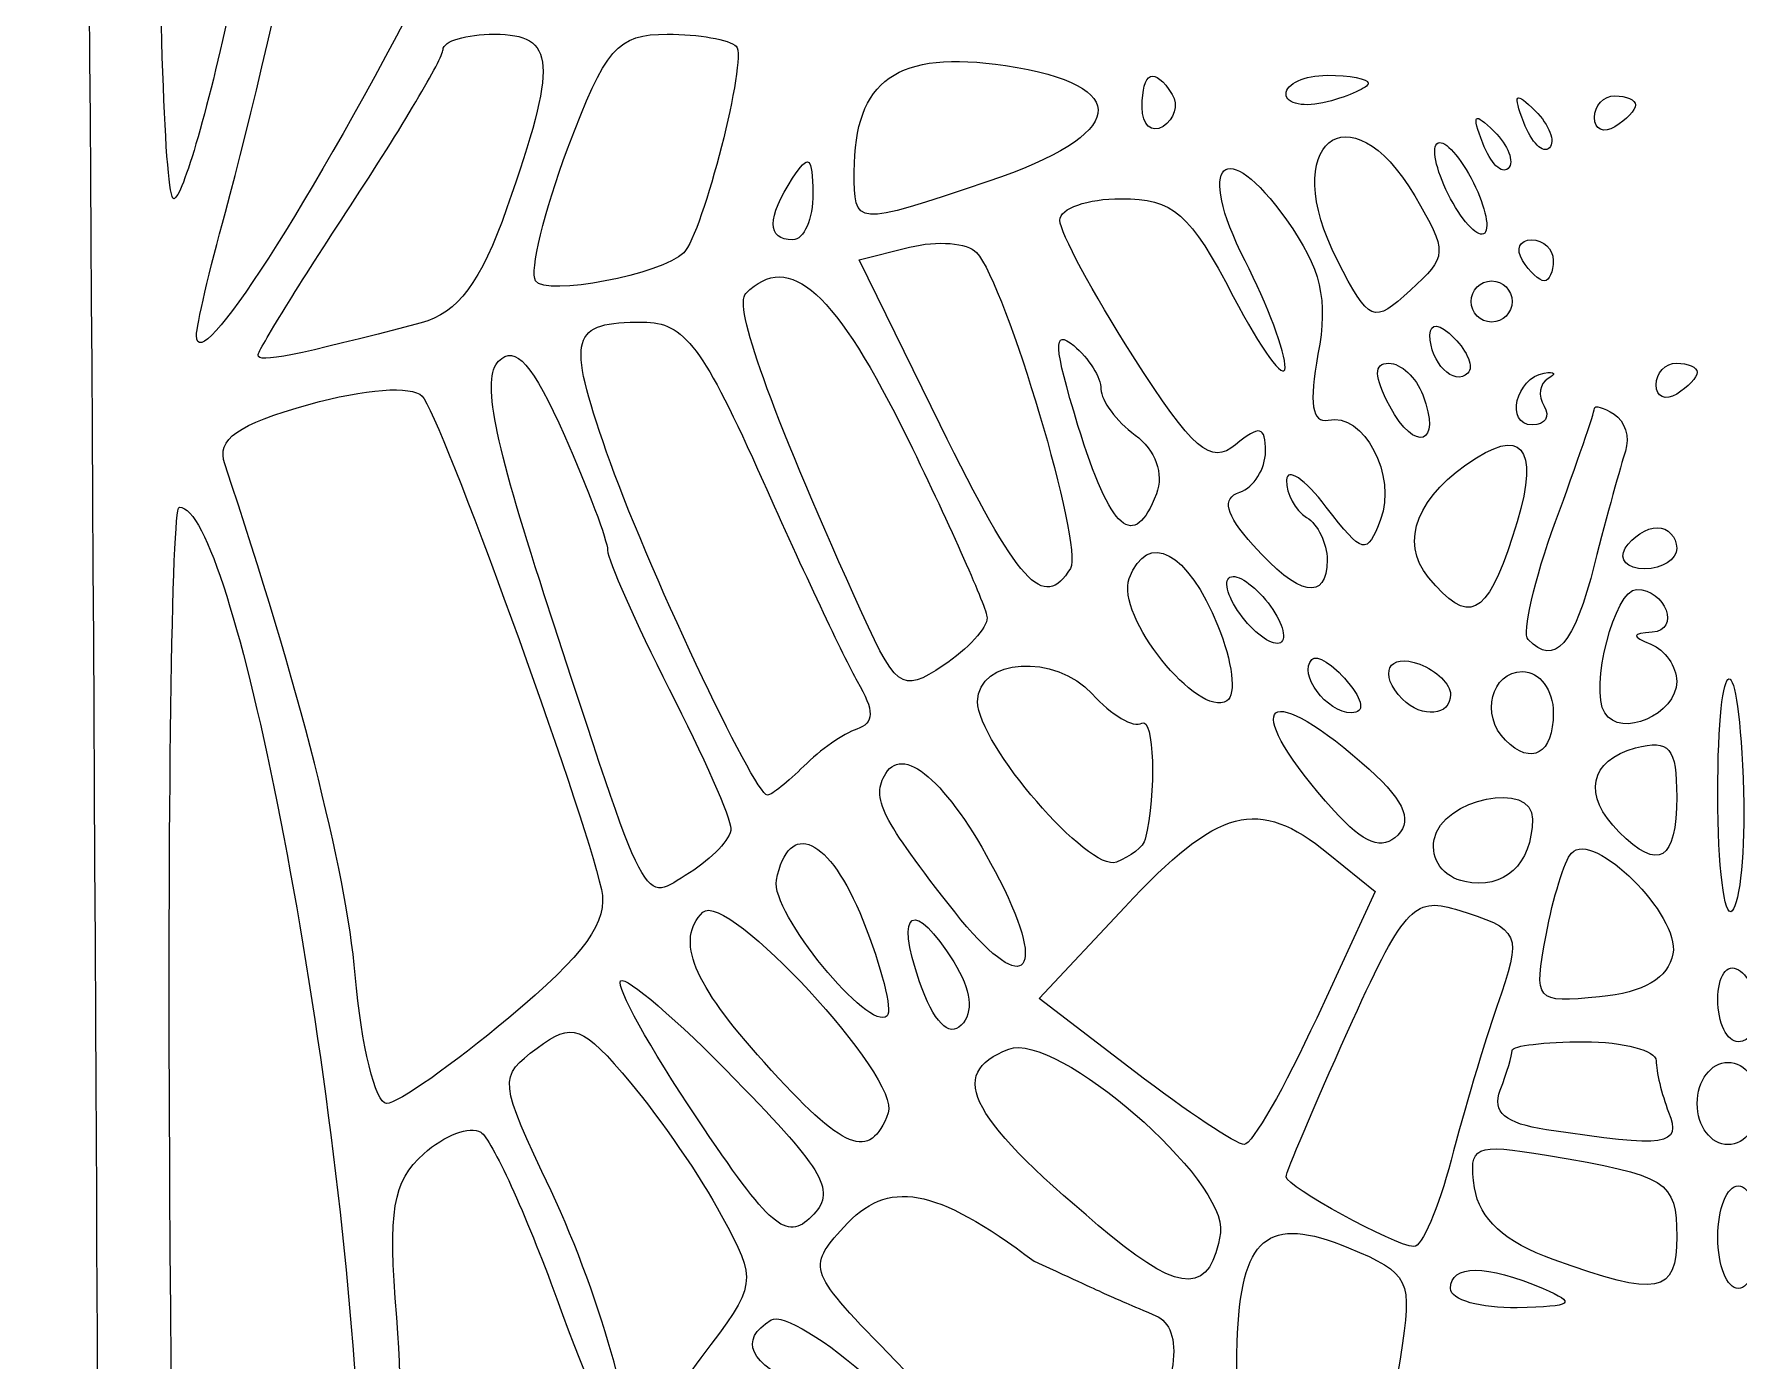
# Model space of a CAD drawing. Header units: centimetres. Extents: x -6.6 to 3.3, y -7.6 to 10.6.
# Drawn here: x -6.618 to -4.424, y 6.982 to 8.689 of the extents above; entities that cross this region are included whole.
import ezdxf

# ---------------------------------------------------------------- set-up
doc = ezdxf.new("R2010")
doc.units = ezdxf.units.CM
doc.header["$MEASUREMENT"] = 0
doc.layers.add('Layer 1', color=7, linetype='Continuous')

msp = doc.modelspace()

# ---------------------------------------------------------------- linework, layer by layer
at = {"layer": 'Layer 1'}
for points, knots in [([(-4.49524, -4.57092), (-4.51484, -4.53954), (-4.5264, -4.36684), (-4.52758, -4.08806), (-4.52758, -4.08806), (-4.54191, -0.6925), (-4.56501, 1.46186), (-4.59523, 2.21971), (-4.59523, 2.21971), (-4.62571, 2.98412), (-4.62752, 3.46193), (-4.60107, 3.75429), (-4.60107, 3.75429), (-4.60107, 3.75429), (-4.57952, 3.99242), (-4.57952, 3.99242), (-4.57952, 3.99242), (-4.57952, 3.99242), (-4.66033, 3.89981), (-4.66033, 3.89981), (-4.66033, 3.89981), (-4.70477, 3.84888), (-4.80955, 3.70005), (-4.89317, 3.56908), (-4.89317, 3.56908), (-4.97678, 3.43811), (-5.08498, 3.27734), (-5.13359, 3.21181), (-5.13359, 3.21181), (-5.28885, 3.00252), (-5.90621, 1.80939), (-5.90621, 1.71862), (-5.90621, 1.71862), (-5.90621, 1.71063), (-5.96087, 1.58794), (-6.02768, 1.44597), (-6.02768, 1.44597), (-6.28096, 0.90773), (-6.40322, 0.53092), (-6.37323, 0.38097), (-6.37323, 0.38097), (-6.36469, 0.33831), (-6.37393, 0.28741), (-6.39546, 0.25844), (-6.39546, 0.25844), (-6.44896, 0.18643), (-6.53022, 0.24188), (-6.5216, 0.34452), (-6.5216, 0.34452), (-6.51809, 0.38633), (-6.51313, 0.70864), (-6.51058, 1.06075), (-6.51058, 1.06075), (-6.5071, 1.54047), (-6.51425, 1.71097), (-6.53908, 1.74089), (-6.53908, 1.74089), (-6.55731, 1.76286), (-6.56413, 1.79393), (-6.55423, 1.80995), (-6.55423, 1.80995), (-6.53552, 1.84022), (-6.51044, 2.41917), (-6.51585, 2.69596), (-6.51585, 2.69596), (-6.5184, 2.82643), (-6.53593, 5.77495), (-6.5352, 5.95033), (-6.5352, 5.95033), (-6.53508, 5.97944), (-6.53639, 6.03599), (-6.5381, 6.07601), (-6.5381, 6.07601), (-6.54169, 6.15982), (-6.5417, 6.27049), (-6.53813, 6.39351), (-6.53813, 6.39351), (-6.53432, 6.52504), (-6.53434, 6.55559), (-6.53875, 7.41877), (-6.53875, 7.41877), (-6.55011, 9.64263), (-6.56092, 10.23843), (-6.59124, 10.31334), (-6.59124, 10.31334), (-6.61775, 10.37883), (-6.615, 10.39823), (-6.57248, 10.44563), (-6.57248, 10.44563), (-6.54507, 10.47617), (-6.51467, 10.52361), (-6.50492, 10.55105), (-6.50492, 10.55105), (-6.48893, 10.59608), (-6.4699, 10.59897), (-6.30916, 10.58078), (-6.30916, 10.58078), (-6.21123, 10.5697), (-6.07753, 10.56108), (-6.01205, 10.56164), (-6.01205, 10.56164), (-5.83716, 10.56311), (-4.32845, 10.57096), (-3.56465, 10.57436), (-3.56465, 10.57436), (-3.20085, 10.57598), (-2.50433, 10.57452), (-2.01684, 10.5711), (-2.01684, 10.5711), (-0.39255, 10.55973), (2.17406, 10.57953), (2.82879, 10.60847), (2.82879, 10.60847), (3.22496, 10.62599), (3.27725, 10.60927), (3.16564, 10.50076), (3.16564, 10.50076), (3.13111, 10.46718), (2.99569, 10.39628), (2.86473, 10.34321), (2.86473, 10.34321), (2.58853, 10.23128), (2.0395, 9.95685), (1.88577, 9.85387), (1.88577, 9.85387), (1.82756, 9.81488), (1.70254, 9.74005), (1.60795, 9.68758), (1.60795, 9.68758), (1.43658, 9.59252), (0.85482, 9.14234), (0.5178, 8.84399), (0.5178, 8.84399), (0.33257, 8.68001), (0.23916, 8.6022), (-0.19256, 8.25221), (-0.19256, 8.25221), (-0.97121, 7.62097), (-1.59511, 7.08442), (-1.9468, 6.74357), (-1.9468, 6.74357), (-2.00715, 6.68508), (-2.22895, 6.47672), (-2.43969, 6.28055), (-2.43969, 6.28055), (-2.94324, 5.81182), (-4.08135, 4.61263), (-4.39101, 4.22451), (-4.39101, 4.22451), (-4.52228, 4.05998), (-4.52252, 4.05932), (-4.54443, 3.80117), (-4.54443, 3.80117), (-4.57425, 3.44991), (-4.56199, 2.5311), (-4.51769, 1.79638), (-4.51769, 1.79638), (-4.51067, 1.67996), (-4.49748, 1.22938), (-4.48839, 0.79508), (-4.48839, 0.79508), (-4.47929, 0.36078), (-4.46792, -0.03212), (-4.46312, -0.07805), (-4.46312, -0.07805), (-4.45832, -0.12397), (-4.45568, -0.70328), (-4.45726, -1.3654), (-4.45726, -1.3654), (-4.45883, -2.02752), (-4.45765, -3.03062), (-4.45464, -3.59451), (-4.45464, -3.59451), (-4.45162, -4.1584), (-4.45266, -4.61977), (-4.45695, -4.61977), (-4.45695, -4.61977), (-4.46123, -4.61977), (-4.47846, -4.59779), (-4.49524, -4.57092)], [0, 0, 0, 0, 0.0217391, 0.0217391, 0.0217391, 0.0217391, 0.0434783, 0.0434783, 0.0434783, 0.0434783, 0.0652174, 0.0652174, 0.0652174, 0.0652174, 0.0869565, 0.0869565, 0.0869565, 0.0869565, 0.1086957, 0.1086957, 0.1086957, 0.1086957, 0.1304348, 0.1304348, 0.1304348, 0.1304348, 0.1521739, 0.1521739, 0.1521739, 0.1521739, 0.173913, 0.173913, 0.173913, 0.173913, 0.1956522, 0.1956522, 0.1956522, 0.1956522, 0.2173913, 0.2173913, 0.2173913, 0.2173913, 0.2391304, 0.2391304, 0.2391304, 0.2391304, 0.2608696, 0.2608696, 0.2608696, 0.2608696, 0.2826087, 0.2826087, 0.2826087, 0.2826087, 0.3043478, 0.3043478, 0.3043478, 0.3043478, 0.326087, 0.326087, 0.326087, 0.326087, 0.3478261, 0.3478261, 0.3478261, 0.3478261, 0.3695652, 0.3695652, 0.3695652, 0.3695652, 0.3913043, 0.3913043, 0.3913043, 0.3913043, 0.4130435, 0.4130435, 0.4130435, 0.4130435, 0.4347826, 0.4347826, 0.4347826, 0.4347826, 0.4565217, 0.4565217, 0.4565217, 0.4565217, 0.4782609, 0.4782609, 0.4782609, 0.4782609, 0.5, 0.5, 0.5, 0.5, 0.5217391, 0.5217391, 0.5217391, 0.5217391, 0.5434783, 0.5434783, 0.5434783, 0.5434783, 0.5652174, 0.5652174, 0.5652174, 0.5652174, 0.5869565, 0.5869565, 0.5869565, 0.5869565, 0.6086957, 0.6086957, 0.6086957, 0.6086957, 0.6304348, 0.6304348, 0.6304348, 0.6304348, 0.6521739, 0.6521739, 0.6521739, 0.6521739, 0.673913, 0.673913, 0.673913, 0.673913, 0.6956522, 0.6956522, 0.6956522, 0.6956522, 0.7173913, 0.7173913, 0.7173913, 0.7173913, 0.7391304, 0.7391304, 0.7391304, 0.7391304, 0.7608696, 0.7608696, 0.7608696, 0.7608696, 0.7826087, 0.7826087, 0.7826087, 0.7826087, 0.8043478, 0.8043478, 0.8043478, 0.8043478, 0.826087, 0.826087, 0.826087, 0.826087, 0.8478261, 0.8478261, 0.8478261, 0.8478261, 0.8695652, 0.8695652, 0.8695652, 0.8695652, 0.8913043, 0.8913043, 0.8913043, 0.8913043, 0.9130435, 0.9130435, 0.9130435, 0.9130435, 0.9347826, 0.9347826, 0.9347826, 0.9347826, 0.9565217, 0.9565217, 0.9565217, 0.9565217, 1, 1, 1, 1]), ([(-6.10833, 8.76815), (-5.87236, 9.22553), (-5.7852, 9.48797), (-5.76575, 9.79973), (-5.76575, 9.79973), (-5.76575, 9.79973), (-5.75008, 10.05079), (-5.75008, 10.05079), (-5.75008, 10.05079), (-5.75008, 10.05079), (-5.84084, 9.94525), (-5.84084, 9.94525), (-5.84084, 9.94525), (-6.04879, 9.70344), (-6.16511, 9.501), (-6.18271, 9.35023), (-6.18271, 9.35023), (-6.20039, 9.19878), (-6.30707, 8.69601), (-6.37164, 8.4598), (-6.37164, 8.4598), (-6.39215, 8.3848), (-6.40886, 8.31337), (-6.40879, 8.30105), (-6.40879, 8.30105), (-6.40845, 8.24252), (-6.26225, 8.4698), (-6.10833, 8.76815)], [0, 0, 0, 0, 0.125, 0.125, 0.125, 0.125, 0.25, 0.25, 0.25, 0.25, 0.375, 0.375, 0.375, 0.375, 0.5, 0.5, 0.5, 0.5, 0.625, 0.625, 0.625, 0.625, 0.75, 0.75, 0.75, 0.75, 1, 1, 1, 1]), ([(-6.36016, 8.7483), (-6.29872, 9.03761), (-6.29348, 9.11829), (-6.31981, 9.37015), (-6.31981, 9.37015), (-6.33358, 9.50188), (-6.34711, 9.53495), (-6.39645, 9.55743), (-6.39645, 9.55743), (-6.39645, 9.55743), (-6.45638, 9.58473), (-6.45638, 9.58473), (-6.45638, 9.58473), (-6.45638, 9.58473), (-6.45736, 9.03092), (-6.45736, 9.03092), (-6.45736, 9.03092), (-6.4579, 8.72632), (-6.44921, 8.4771), (-6.43805, 8.4771), (-6.43805, 8.4771), (-6.42689, 8.4771), (-6.39184, 8.59914), (-6.36016, 8.7483)], [0, 0, 0, 0, 0.1428571, 0.1428571, 0.1428571, 0.1428571, 0.2857143, 0.2857143, 0.2857143, 0.2857143, 0.4285714, 0.4285714, 0.4285714, 0.4285714, 0.5714286, 0.5714286, 0.5714286, 0.5714286, 0.7142857, 0.7142857, 0.7142857, 0.7142857, 1, 1, 1, 1]), ([(-6.11969, 8.31745), (-6.07227, 8.32996), (-6.04324, 8.36884), (-6.00929, 8.46529), (-6.00929, 8.46529), (-5.94365, 8.6518), (-5.94629, 8.68877), (-6.02527, 8.68877), (-6.02527, 8.68877), (-6.06165, 8.68877), (-6.09144, 8.67984), (-6.09147, 8.66893), (-6.09147, 8.66893), (-6.0915, 8.65801), (-6.14508, 8.56761), (-6.21054, 8.46803), (-6.21054, 8.46803), (-6.27599, 8.36845), (-6.32955, 8.2819), (-6.32955, 8.2757), (-6.32955, 8.2757), (-6.32955, 8.26523), (-6.2813, 8.27483), (-6.11969, 8.31745)], [0, 0, 0, 0, 0.1428571, 0.1428571, 0.1428571, 0.1428571, 0.2857143, 0.2857143, 0.2857143, 0.2857143, 0.4285714, 0.4285714, 0.4285714, 0.4285714, 0.5714286, 0.5714286, 0.5714286, 0.5714286, 0.7142857, 0.7142857, 0.7142857, 0.7142857, 1, 1, 1, 1]), ([(-5.78175, 8.40754), (-5.757, 8.43229), (-5.69946, 8.65841), (-5.71418, 8.67313), (-5.71418, 8.67313), (-5.72278, 8.68173), (-5.7627, 8.68877), (-5.80289, 8.68877), (-5.80289, 8.68877), (-5.86733, 8.68877), (-5.88246, 8.67137), (-5.93113, 8.5413), (-5.93113, 8.5413), (-5.96147, 8.46019), (-5.98003, 8.38368), (-5.97236, 8.37127), (-5.97236, 8.37127), (-5.9598, 8.35095), (-5.8098, 8.37949), (-5.78175, 8.40754)], [0, 0, 0, 0, 0.1666667, 0.1666667, 0.1666667, 0.1666667, 0.3333333, 0.3333333, 0.3333333, 0.3333333, 0.5, 0.5, 0.5, 0.5, 0.6666667, 0.6666667, 0.6666667, 0.6666667, 1, 1, 1, 1]), ([(-5.39052, 8.49907), (-5.2103, 8.55937), (-5.20053, 8.62321), (-5.36771, 8.64828), (-5.36771, 8.64828), (-5.50686, 8.66915), (-5.56225, 8.63027), (-5.56225, 8.51173), (-5.56225, 8.51173), (-5.56225, 8.44096), (-5.56384, 8.44108), (-5.39052, 8.49907)], [0, 0, 0, 0, 0.25, 0.25, 0.25, 0.25, 0.5, 0.5, 0.5, 0.5, 1, 1, 1, 1]), ([(-5.15328, 8.61122), (-5.17596, 8.64792), (-5.19184, 8.64108), (-5.19184, 8.59461), (-5.19184, 8.59461), (-5.19184, 8.57192), (-5.17974, 8.56083), (-5.16495, 8.56998), (-5.16495, 8.56998), (-5.15016, 8.57912), (-5.14491, 8.59768), (-5.15328, 8.61122)], [0, 0, 0, 0, 0.25, 0.25, 0.25, 0.25, 0.5, 0.5, 0.5, 0.5, 1, 1, 1, 1]), ([(-4.84096, 8.48066), (-4.92556, 8.62389), (-5.01773, 8.54711), (-4.94049, 8.39774), (-4.94049, 8.39774), (-4.8988, 8.31713), (-4.89487, 8.31552), (-4.84658, 8.35922), (-4.84658, 8.35922), (-4.79863, 8.40261), (-4.79836, 8.40854), (-4.84096, 8.48066)], [0, 0, 0, 0, 0.25, 0.25, 0.25, 0.25, 0.5, 0.5, 0.5, 0.5, 1, 1, 1, 1]), ([(-4.9008, 8.62571), (-4.9008, 8.63129), (-4.92461, 8.63585), (-4.95371, 8.63585), (-4.95371, 8.63585), (-4.98282, 8.63585), (-5.00663, 8.62506), (-5.00663, 8.61187), (-5.00663, 8.61187), (-5.00663, 8.59868), (-4.98282, 8.59412), (-4.95371, 8.60173), (-4.95371, 8.60173), (-4.92461, 8.60934), (-4.9008, 8.62013), (-4.9008, 8.62571)], [0, 0, 0, 0, 0.2, 0.2, 0.2, 0.2, 0.4, 0.4, 0.4, 0.4, 0.6, 0.6, 0.6, 0.6, 1, 1, 1, 1]), ([(-4.68585, 8.58999), (-4.71198, 8.61593), (-4.71502, 8.61289), (-4.70066, 8.57518), (-4.70066, 8.57518), (-4.69072, 8.54909), (-4.67593, 8.5344), (-4.66778, 8.54255), (-4.66778, 8.54255), (-4.65963, 8.5507), (-4.66776, 8.57205), (-4.68585, 8.58999)], [0, 0, 0, 0, 0.25, 0.25, 0.25, 0.25, 0.5, 0.5, 0.5, 0.5, 1, 1, 1, 1]), ([(-4.55684, 8.59773), (-4.55684, 8.60415), (-4.56874, 8.6094), (-4.5833, 8.6094), (-4.5833, 8.6094), (-4.59785, 8.6094), (-4.60975, 8.59679), (-4.60975, 8.58138), (-4.60975, 8.58138), (-4.60975, 8.56597), (-4.59785, 8.56071), (-4.5833, 8.56971), (-4.5833, 8.56971), (-4.56874, 8.5787), (-4.55684, 8.59131), (-4.55684, 8.59773)], [0, 0, 0, 0, 0.2, 0.2, 0.2, 0.2, 0.4, 0.4, 0.4, 0.4, 0.6, 0.6, 0.6, 0.6, 1, 1, 1, 1]), ([(-4.73876, 8.56353), (-4.76489, 8.58947), (-4.76793, 8.58643), (-4.75357, 8.54872), (-4.75357, 8.54872), (-4.74364, 8.52263), (-4.72884, 8.50795), (-4.7207, 8.51609), (-4.7207, 8.51609), (-4.71255, 8.52424), (-4.72068, 8.54559), (-4.73876, 8.56353)], [0, 0, 0, 0, 0.25, 0.25, 0.25, 0.25, 0.5, 0.5, 0.5, 0.5, 1, 1, 1, 1]), ([(-4.95371, 8.01252), (-4.95371, 8.03349), (-4.96562, 8.05801), (-4.98017, 8.067), (-4.98017, 8.067), (-4.99472, 8.07599), (-5.00636, 8.09753), (-5.00604, 8.11486), (-5.00604, 8.11486), (-5.00572, 8.1322), (-4.98264, 8.11669), (-4.95477, 8.0804), (-4.95477, 8.0804), (-4.90753, 8.01892), (-4.90278, 8.01782), (-4.885, 8.06415), (-4.885, 8.06415), (-4.86339, 8.12047), (-4.90685, 8.2029), (-4.95253, 8.19225), (-4.95253, 8.19225), (-4.97315, 8.18744), (-4.97727, 8.2143), (-4.96551, 8.27697), (-4.96551, 8.27697), (-4.95225, 8.3477), (-4.96151, 8.38729), (-5.00595, 8.44969), (-5.00595, 8.44969), (-5.08544, 8.56133), (-5.12382, 8.52372), (-5.05935, 8.39734), (-5.05935, 8.39734), (-5.03035, 8.34051), (-5.00718, 8.27865), (-5.00786, 8.25988), (-5.00786, 8.25988), (-5.00854, 8.24111), (-5.03853, 8.2823), (-5.07451, 8.35143), (-5.07451, 8.35143), (-5.13031, 8.45862), (-5.15154, 8.4771), (-5.2188, 8.4771), (-5.2188, 8.4771), (-5.26218, 8.4771), (-5.29767, 8.46463), (-5.29767, 8.44937), (-5.29767, 8.44937), (-5.29767, 8.43412), (-5.25549, 8.3557), (-5.20393, 8.2751), (-5.20393, 8.2751), (-5.12613, 8.15349), (-5.10363, 8.134), (-5.07164, 8.16055), (-5.07164, 8.16055), (-5.04072, 8.18621), (-5.03309, 8.18448), (-5.03309, 8.15182), (-5.03309, 8.15182), (-5.03309, 8.12942), (-5.04797, 8.10589), (-5.06616, 8.09953), (-5.06616, 8.09953), (-5.08995, 8.09121), (-5.08508, 8.07202), (-5.04883, 8.03118), (-5.04883, 8.03118), (-4.99041, 7.96537), (-4.95371, 7.95817), (-4.95371, 8.01252)], [0, 0, 0, 0, 0.0526316, 0.0526316, 0.0526316, 0.0526316, 0.1052632, 0.1052632, 0.1052632, 0.1052632, 0.1578947, 0.1578947, 0.1578947, 0.1578947, 0.2105263, 0.2105263, 0.2105263, 0.2105263, 0.2631579, 0.2631579, 0.2631579, 0.2631579, 0.3157895, 0.3157895, 0.3157895, 0.3157895, 0.3684211, 0.3684211, 0.3684211, 0.3684211, 0.4210526, 0.4210526, 0.4210526, 0.4210526, 0.4736842, 0.4736842, 0.4736842, 0.4736842, 0.5263158, 0.5263158, 0.5263158, 0.5263158, 0.5789474, 0.5789474, 0.5789474, 0.5789474, 0.6315789, 0.6315789, 0.6315789, 0.6315789, 0.6842105, 0.6842105, 0.6842105, 0.6842105, 0.7368421, 0.7368421, 0.7368421, 0.7368421, 0.7894737, 0.7894737, 0.7894737, 0.7894737, 0.8421053, 0.8421053, 0.8421053, 0.8421053, 0.8947368, 0.8947368, 0.8947368, 0.8947368, 1, 1, 1, 1]), ([(-5.61558, 8.48372), (-5.6159, 8.53186), (-5.62089, 8.53566), (-5.64163, 8.50356), (-5.64163, 8.50356), (-5.67478, 8.45227), (-5.67478, 8.42419), (-5.64163, 8.42419), (-5.64163, 8.42419), (-5.62708, 8.42419), (-5.61535, 8.45098), (-5.61558, 8.48372)], [0, 0, 0, 0, 0.25, 0.25, 0.25, 0.25, 0.5, 0.5, 0.5, 0.5, 1, 1, 1, 1]), ([(-4.7685, 8.50356), (-4.78541, 8.53516), (-4.8052, 8.55506), (-4.81248, 8.54778), (-4.81248, 8.54778), (-4.81975, 8.54051), (-4.81187, 8.5087), (-4.79496, 8.4771), (-4.79496, 8.4771), (-4.77805, 8.44551), (-4.75826, 8.42561), (-4.75099, 8.43288), (-4.75099, 8.43288), (-4.74371, 8.44016), (-4.75159, 8.47197), (-4.7685, 8.50356)], [0, 0, 0, 0, 0.2, 0.2, 0.2, 0.2, 0.4, 0.4, 0.4, 0.4, 0.6, 0.6, 0.6, 0.6, 1, 1, 1, 1]), ([(-5.39132, 7.93794), (-5.3919, 7.95071), (-5.43748, 8.05344), (-5.49261, 8.16622), (-5.49261, 8.16622), (-5.58638, 8.35806), (-5.64553, 8.41147), (-5.70184, 8.35516), (-5.70184, 8.35516), (-5.71791, 8.33908), (-5.67079, 8.20752), (-5.56242, 7.96592), (-5.56242, 7.96592), (-5.50779, 7.84413), (-5.50263, 7.8401), (-5.44775, 7.87655), (-5.44775, 7.87655), (-5.41614, 7.89753), (-5.39075, 7.92516), (-5.39132, 7.93794)], [0, 0, 0, 0, 0.1666667, 0.1666667, 0.1666667, 0.1666667, 0.3333333, 0.3333333, 0.3333333, 0.3333333, 0.5, 0.5, 0.5, 0.5, 0.6666667, 0.6666667, 0.6666667, 0.6666667, 1, 1, 1, 1]), ([(-5.28405, 8.00148), (-5.2668, 8.0294), (-5.367, 8.36638), (-5.40484, 8.4077), (-5.40484, 8.4077), (-5.41653, 8.42046), (-5.45533, 8.42356), (-5.49106, 8.41459), (-5.49106, 8.41459), (-5.49106, 8.41459), (-5.55604, 8.39828), (-5.55604, 8.39828), (-5.55604, 8.39828), (-5.55604, 8.39828), (-5.45182, 8.18634), (-5.45182, 8.18634), (-5.45182, 8.18634), (-5.35053, 7.98036), (-5.31875, 7.94534), (-5.28405, 8.00148)], [0, 0, 0, 0, 0.1666667, 0.1666667, 0.1666667, 0.1666667, 0.3333333, 0.3333333, 0.3333333, 0.3333333, 0.5, 0.5, 0.5, 0.5, 0.6666667, 0.6666667, 0.6666667, 0.6666667, 1, 1, 1, 1]), ([(-4.66267, 8.39773), (-4.66267, 8.41228), (-4.67528, 8.42419), (-4.69069, 8.42419), (-4.69069, 8.42419), (-4.7061, 8.42419), (-4.71135, 8.41228), (-4.70236, 8.39773), (-4.70236, 8.39773), (-4.69336, 8.38318), (-4.68076, 8.37127), (-4.67434, 8.37127), (-4.67434, 8.37127), (-4.66792, 8.37127), (-4.66267, 8.38318), (-4.66267, 8.39773)], [0, 0, 0, 0, 0.2, 0.2, 0.2, 0.2, 0.4, 0.4, 0.4, 0.4, 0.6, 0.6, 0.6, 0.6, 1, 1, 1, 1]), ([(-4.71559, 8.34481), (-4.71559, 8.35936), (-4.72749, 8.37127), (-4.74205, 8.37127), (-4.74205, 8.37127), (-4.7566, 8.37127), (-4.7685, 8.35936), (-4.7685, 8.34481), (-4.7685, 8.34481), (-4.7685, 8.33026), (-4.7566, 8.31835), (-4.74205, 8.31835), (-4.74205, 8.31835), (-4.72749, 8.31835), (-4.71559, 8.33026), (-4.71559, 8.34481)], [0, 0, 0, 0, 0.2, 0.2, 0.2, 0.2, 0.4, 0.4, 0.4, 0.4, 0.6, 0.6, 0.6, 0.6, 1, 1, 1, 1]), ([(-5.62698, 7.74714), (-5.60645, 7.76767), (-5.57592, 7.78904), (-5.55912, 7.79464), (-5.55912, 7.79464), (-5.53631, 7.80225), (-5.53614, 7.8179), (-5.55843, 7.85653), (-5.55843, 7.85653), (-5.57485, 7.88498), (-5.62937, 8.00052), (-5.67959, 8.1133), (-5.67959, 8.1133), (-5.75668, 8.28641), (-5.78076, 8.31835), (-5.83415, 8.31835), (-5.83415, 8.31835), (-5.92791, 8.31835), (-5.93286, 8.30062), (-5.88091, 8.15077), (-5.88091, 8.15077), (-5.83233, 8.01061), (-5.69113, 7.70981), (-5.67391, 7.70981), (-5.67391, 7.70981), (-5.66863, 7.70981), (-5.64751, 7.72661), (-5.62698, 7.74714)], [0, 0, 0, 0, 0.125, 0.125, 0.125, 0.125, 0.25, 0.25, 0.25, 0.25, 0.375, 0.375, 0.375, 0.375, 0.5, 0.5, 0.5, 0.5, 0.625, 0.625, 0.625, 0.625, 0.75, 0.75, 0.75, 0.75, 1, 1, 1, 1]), ([(-4.79011, 8.29763), (-4.8091, 8.31661), (-4.82142, 8.31818), (-4.82142, 8.3016), (-4.82142, 8.3016), (-4.82142, 8.26628), (-4.79013, 8.23499), (-4.77247, 8.25265), (-4.77247, 8.25265), (-4.76495, 8.26017), (-4.77289, 8.28041), (-4.79011, 8.29763)], [0, 0, 0, 0, 0.25, 0.25, 0.25, 0.25, 0.5, 0.5, 0.5, 0.5, 1, 1, 1, 1]), ([(-5.17348, 8.09728), (-5.16359, 8.12306), (-5.17471, 8.15391), (-5.20077, 8.17296), (-5.20077, 8.17296), (-5.22496, 8.19065), (-5.24475, 8.21724), (-5.24475, 8.23204), (-5.24475, 8.23204), (-5.24475, 8.24685), (-5.26051, 8.27203), (-5.27976, 8.28801), (-5.27976, 8.28801), (-5.30701, 8.31063), (-5.30582, 8.28793), (-5.27436, 8.18541), (-5.27436, 8.18541), (-5.2325, 8.049), (-5.20217, 8.02251), (-5.17348, 8.09728)], [0, 0, 0, 0, 0.1666667, 0.1666667, 0.1666667, 0.1666667, 0.3333333, 0.3333333, 0.3333333, 0.3333333, 0.5, 0.5, 0.5, 0.5, 0.6666667, 0.6666667, 0.6666667, 0.6666667, 1, 1, 1, 1]), ([(-5.721, 7.6666), (-5.721, 7.67949), (-5.75672, 7.76033), (-5.80038, 7.84624), (-5.80038, 7.84624), (-5.84404, 7.93215), (-5.87975, 8.01247), (-5.87975, 8.02474), (-5.87975, 8.02474), (-5.87975, 8.03701), (-5.90468, 8.1034), (-5.93515, 8.17228), (-5.93515, 8.17228), (-5.97592, 8.26443), (-5.99835, 8.28972), (-6.02007, 8.268), (-6.02007, 8.268), (-6.04179, 8.24627), (-6.02622, 8.1669), (-5.96114, 7.96753), (-5.96114, 7.96753), (-5.82439, 7.54866), (-5.83618, 7.57124), (-5.77438, 7.60983), (-5.77438, 7.60983), (-5.74502, 7.62817), (-5.721, 7.65371), (-5.721, 7.6666)], [0, 0, 0, 0, 0.125, 0.125, 0.125, 0.125, 0.25, 0.25, 0.25, 0.25, 0.375, 0.375, 0.375, 0.375, 0.5, 0.5, 0.5, 0.5, 0.625, 0.625, 0.625, 0.625, 0.75, 0.75, 0.75, 0.75, 1, 1, 1, 1]), ([(-4.83055, 8.22461), (-4.83917, 8.24706), (-4.85892, 8.26544), (-4.87444, 8.26544), (-4.87444, 8.26544), (-4.89401, 8.26544), (-4.8936, 8.24852), (-4.87312, 8.21025), (-4.87312, 8.21025), (-4.84028, 8.14889), (-4.80594, 8.16047), (-4.83055, 8.22461)], [0, 0, 0, 0, 0.25, 0.25, 0.25, 0.25, 0.5, 0.5, 0.5, 0.5, 1, 1, 1, 1]), ([(-4.6745, 8.21026), (-4.68273, 8.22357), (-4.68045, 8.23945), (-4.66945, 8.24554), (-4.66945, 8.24554), (-4.65845, 8.25163), (-4.6606, 8.25488), (-4.67425, 8.25276), (-4.67425, 8.25276), (-4.71089, 8.24706), (-4.72509, 8.18606), (-4.68977, 8.18606), (-4.68977, 8.18606), (-4.67315, 8.18606), (-4.66628, 8.19695), (-4.6745, 8.21026)], [0, 0, 0, 0, 0.2, 0.2, 0.2, 0.2, 0.4, 0.4, 0.4, 0.4, 0.6, 0.6, 0.6, 0.6, 1, 1, 1, 1]), ([(-4.47746, 8.25377), (-4.47746, 8.26019), (-4.48937, 8.26544), (-4.50392, 8.26544), (-4.50392, 8.26544), (-4.51847, 8.26544), (-4.53038, 8.25283), (-4.53038, 8.23742), (-4.53038, 8.23742), (-4.53038, 8.22201), (-4.51847, 8.21676), (-4.50392, 8.22575), (-4.50392, 8.22575), (-4.48937, 8.23474), (-4.47746, 8.24735), (-4.47746, 8.25377)], [0, 0, 0, 0, 0.2, 0.2, 0.2, 0.2, 0.4, 0.4, 0.4, 0.4, 0.6, 0.6, 0.6, 0.6, 1, 1, 1, 1]), ([(-6.00685, 7.42312), (-5.9078, 7.50605), (-5.87834, 7.54695), (-5.88776, 7.58849), (-5.88776, 7.58849), (-5.91176, 7.69433), (-6.09527, 8.19948), (-6.11827, 8.22298), (-6.11827, 8.22298), (-6.13188, 8.2369), (-6.19198, 8.23252), (-6.26399, 8.21236), (-6.26399, 8.21236), (-6.35685, 8.18636), (-6.38311, 8.1678), (-6.37237, 8.13575), (-6.37237, 8.13575), (-6.27682, 7.85052), (-6.21638, 7.6138), (-6.2045, 7.4783), (-6.2045, 7.4783), (-6.19653, 7.38735), (-6.17841, 7.31294), (-6.16423, 7.31294), (-6.16423, 7.31294), (-6.15005, 7.31294), (-6.07923, 7.36252), (-6.00685, 7.42312)], [0, 0, 0, 0, 0.125, 0.125, 0.125, 0.125, 0.25, 0.25, 0.25, 0.25, 0.375, 0.375, 0.375, 0.375, 0.5, 0.5, 0.5, 0.5, 0.625, 0.625, 0.625, 0.625, 0.75, 0.75, 0.75, 0.75, 1, 1, 1, 1]), ([(-4.60947, 8.00747), (-4.59364, 8.06932), (-4.57584, 8.13442), (-4.56992, 8.15214), (-4.56992, 8.15214), (-4.56399, 8.16987), (-4.57053, 8.19141), (-4.58445, 8.20001), (-4.58445, 8.20001), (-4.59837, 8.20861), (-4.60975, 8.2118), (-4.60975, 8.20709), (-4.60975, 8.20709), (-4.60975, 8.20239), (-4.63228, 8.13691), (-4.65982, 8.06157), (-4.65982, 8.06157), (-4.68736, 7.98623), (-4.70323, 7.91794), (-4.6951, 7.90981), (-4.6951, 7.90981), (-4.66021, 7.87492), (-4.63647, 7.902), (-4.60947, 8.00747)], [0, 0, 0, 0, 0.1428571, 0.1428571, 0.1428571, 0.1428571, 0.2857143, 0.2857143, 0.2857143, 0.2857143, 0.4285714, 0.4285714, 0.4285714, 0.4285714, 0.5714286, 0.5714286, 0.5714286, 0.5714286, 0.7142857, 0.7142857, 0.7142857, 0.7142857, 1, 1, 1, 1]), ([(-4.715, 8.04231), (-4.68011, 8.14803), (-4.69677, 8.18443), (-4.76139, 8.14367), (-4.76139, 8.14367), (-4.83756, 8.09563), (-4.86155, 8.03598), (-4.82326, 7.98984), (-4.82326, 7.98984), (-4.77141, 7.92736), (-4.74942, 7.93802), (-4.715, 8.04231)], [0, 0, 0, 0, 0.25, 0.25, 0.25, 0.25, 0.5, 0.5, 0.5, 0.5, 1, 1, 1, 1]), ([(-5.53088, 6.3491), (-5.56996, 6.38352), (-5.58852, 6.41206), (-5.57211, 6.41252), (-5.57211, 6.41252), (-5.5557, 6.41298), (-5.52745, 6.39549), (-5.50934, 6.37367), (-5.50934, 6.37367), (-5.49122, 6.35184), (-5.46774, 6.33398), (-5.45715, 6.33398), (-5.45715, 6.33398), (-5.42364, 6.33398), (-5.28902, 6.68), (-5.31385, 6.70231), (-5.31385, 6.70231), (-5.32678, 6.71393), (-5.38498, 6.75629), (-5.44319, 6.79644), (-5.44319, 6.79644), (-5.5014, 6.83659), (-5.52521, 6.86092), (-5.49611, 6.85051), (-5.49611, 6.85051), (-5.467, 6.8401), (-5.42888, 6.82913), (-5.41139, 6.82615), (-5.41139, 6.82615), (-5.3939, 6.82317), (-5.35724, 6.80051), (-5.32993, 6.77579), (-5.32993, 6.77579), (-5.26272, 6.71497), (-5.25731, 6.7171), (-5.20637, 6.82444), (-5.20637, 6.82444), (-5.14718, 6.94917), (-5.13602, 7.01698), (-5.17109, 7.03866), (-5.17109, 7.03866), (-5.24868, 7.07128), (-5.21763, 7.05843), (-5.33074, 7.11008), (-5.33074, 7.11008), (-5.45906, 7.20622), (-5.51876, 7.21687), (-5.57582, 7.15382), (-5.57582, 7.15382), (-5.62389, 7.1007), (-5.62274, 7.09776), (-5.5086, 6.98146), (-5.5086, 6.98146), (-5.37058, 6.84083), (-5.3928, 6.82342), (-5.54028, 6.95665), (-5.54028, 6.95665), (-5.5972, 7.00808), (-5.6552, 7.04309), (-5.66916, 7.03446), (-5.66916, 7.03446), (-5.71159, 7.00824), (-5.69792, 6.97901), (-5.6284, 6.94734), (-5.6284, 6.94734), (-5.59202, 6.93076), (-5.56225, 6.90473), (-5.56225, 6.88949), (-5.56225, 6.88949), (-5.56225, 6.87338), (-5.59675, 6.87962), (-5.64467, 6.90441), (-5.64467, 6.90441), (-5.70392, 6.93505), (-5.73515, 6.93896), (-5.75579, 6.91831), (-5.75579, 6.91831), (-5.82399, 6.85012), (-5.82679, 6.8979), (-5.75975, 6.9858), (-5.75975, 6.9858), (-5.68678, 7.08146), (-5.68664, 7.08247), (-5.73337, 7.16925), (-5.73337, 7.16925), (-5.75921, 7.21724), (-5.81165, 7.2937), (-5.8499, 7.33917), (-5.8499, 7.33917), (-5.91295, 7.41413), (-5.9242, 7.41832), (-5.9705, 7.38411), (-5.9705, 7.38411), (-6.02051, 7.34716), (-6.02014, 7.3434), (-5.95241, 7.20037), (-5.95241, 7.20037), (-5.88709, 7.06239), (-5.8325, 6.86315), (-5.86004, 6.86315), (-5.86004, 6.86315), (-5.86698, 6.86315), (-5.90526, 6.9525), (-5.94509, 7.06171), (-5.94509, 7.06171), (-5.98492, 7.17092), (-6.02893, 7.26734), (-6.0429, 7.27597), (-6.0429, 7.27597), (-6.05687, 7.2846), (-6.08994, 7.27207), (-6.1164, 7.24813), (-6.1164, 7.24813), (-6.15639, 7.21194), (-6.16224, 7.17643), (-6.15109, 7.03749), (-6.15109, 7.03749), (-6.14234, 6.92858), (-6.14805, 6.86398), (-6.16746, 6.85198), (-6.16746, 6.85198), (-6.18657, 6.84017), (-6.19874, 6.86022), (-6.2014, 6.90789), (-6.2014, 6.90789), (-6.22867, 7.3973), (-6.36231, 8.08021), (-6.43082, 8.08024), (-6.43082, 8.08024), (-6.4406, 8.08024), (-6.44609, 7.68534), (-6.44301, 7.20269), (-6.44301, 7.20269), (-6.43744, 6.32813), (-6.43291, 6.28321), (-6.35, 6.28147), (-6.35, 6.28147), (-6.30234, 6.28046), (-6.24347, 6.42725), (-6.22157, 6.60171), (-6.22157, 6.60171), (-6.20841, 6.70648), (-6.19161, 6.79824), (-6.18422, 6.80562), (-6.18422, 6.80562), (-6.15057, 6.83927), (-6.14448, 6.77832), (-6.16717, 6.63513), (-6.16717, 6.63513), (-6.18074, 6.54953), (-6.18849, 6.47593), (-6.1844, 6.47156), (-6.1844, 6.47156), (-6.18031, 6.4672), (-6.11591, 6.54756), (-6.0413, 6.65016), (-6.0413, 6.65016), (-5.90512, 6.83739), (-5.84596, 6.88367), (-5.87249, 6.78224), (-5.87249, 6.78224), (-5.88211, 6.74544), (-5.86256, 6.70257), (-5.81214, 6.64995), (-5.81214, 6.64995), (-5.72405, 6.558), (-5.74423, 6.54857), (-5.85455, 6.63013), (-5.85455, 6.63013), (-5.90936, 6.67065), (-5.94141, 6.67978), (-5.96081, 6.66038), (-5.96081, 6.66038), (-5.98021, 6.64098), (-5.91857, 6.56709), (-5.75647, 6.41543), (-5.75647, 6.41543), (-5.5508, 6.223), (-5.52068, 6.20329), (-5.49209, 6.2424), (-5.49209, 6.2424), (-5.46513, 6.27927), (-5.47151, 6.29682), (-5.53088, 6.3491)], [0, 0, 0, 0, 0.0212766, 0.0212766, 0.0212766, 0.0212766, 0.0425532, 0.0425532, 0.0425532, 0.0425532, 0.0638298, 0.0638298, 0.0638298, 0.0638298, 0.0851064, 0.0851064, 0.0851064, 0.0851064, 0.106383, 0.106383, 0.106383, 0.106383, 0.1276596, 0.1276596, 0.1276596, 0.1276596, 0.1489362, 0.1489362, 0.1489362, 0.1489362, 0.1702128, 0.1702128, 0.1702128, 0.1702128, 0.1914894, 0.1914894, 0.1914894, 0.1914894, 0.212766, 0.212766, 0.212766, 0.212766, 0.2340426, 0.2340426, 0.2340426, 0.2340426, 0.2553191, 0.2553191, 0.2553191, 0.2553191, 0.2765957, 0.2765957, 0.2765957, 0.2765957, 0.2978723, 0.2978723, 0.2978723, 0.2978723, 0.3191489, 0.3191489, 0.3191489, 0.3191489, 0.3404255, 0.3404255, 0.3404255, 0.3404255, 0.3617021, 0.3617021, 0.3617021, 0.3617021, 0.3829787, 0.3829787, 0.3829787, 0.3829787, 0.4042553, 0.4042553, 0.4042553, 0.4042553, 0.4255319, 0.4255319, 0.4255319, 0.4255319, 0.4468085, 0.4468085, 0.4468085, 0.4468085, 0.4680851, 0.4680851, 0.4680851, 0.4680851, 0.4893617, 0.4893617, 0.4893617, 0.4893617, 0.5106383, 0.5106383, 0.5106383, 0.5106383, 0.5319149, 0.5319149, 0.5319149, 0.5319149, 0.5531915, 0.5531915, 0.5531915, 0.5531915, 0.5744681, 0.5744681, 0.5744681, 0.5744681, 0.5957447, 0.5957447, 0.5957447, 0.5957447, 0.6170213, 0.6170213, 0.6170213, 0.6170213, 0.6382979, 0.6382979, 0.6382979, 0.6382979, 0.6595745, 0.6595745, 0.6595745, 0.6595745, 0.6808511, 0.6808511, 0.6808511, 0.6808511, 0.7021277, 0.7021277, 0.7021277, 0.7021277, 0.7234043, 0.7234043, 0.7234043, 0.7234043, 0.7446809, 0.7446809, 0.7446809, 0.7446809, 0.7659574, 0.7659574, 0.7659574, 0.7659574, 0.787234, 0.787234, 0.787234, 0.787234, 0.8085106, 0.8085106, 0.8085106, 0.8085106, 0.8297872, 0.8297872, 0.8297872, 0.8297872, 0.8510638, 0.8510638, 0.8510638, 0.8510638, 0.8723404, 0.8723404, 0.8723404, 0.8723404, 0.893617, 0.893617, 0.893617, 0.893617, 0.9148936, 0.9148936, 0.9148936, 0.9148936, 0.9361702, 0.9361702, 0.9361702, 0.9361702, 0.9574468, 0.9574468, 0.9574468, 0.9574468, 1, 1, 1, 1]), ([(-4.50392, 8.02731), (-4.50392, 8.04186), (-4.51512, 8.05377), (-4.52882, 8.05377), (-4.52882, 8.05377), (-4.54251, 8.05377), (-4.56107, 8.04186), (-4.57007, 8.02731), (-4.57007, 8.02731), (-4.57906, 8.01276), (-4.56786, 8.00085), (-4.54517, 8.00085), (-4.54517, 8.00085), (-4.52248, 8.00085), (-4.50392, 8.01276), (-4.50392, 8.02731)], [0, 0, 0, 0, 0.2, 0.2, 0.2, 0.2, 0.4, 0.4, 0.4, 0.4, 0.6, 0.6, 0.6, 0.6, 1, 1, 1, 1]), ([(-5.09427, 7.92757), (-5.1334, 8.02348), (-5.1845, 8.05075), (-5.2084, 7.98848), (-5.2084, 7.98848), (-5.22656, 7.94115), (-5.12007, 7.80782), (-5.08261, 7.83098), (-5.08261, 7.83098), (-5.07042, 7.83851), (-5.07566, 7.88198), (-5.09427, 7.92757)], [0, 0, 0, 0, 0.25, 0.25, 0.25, 0.25, 0.5, 0.5, 0.5, 0.5, 1, 1, 1, 1]), ([(-5.03309, 7.96117), (-5.05179, 7.9837), (-5.07304, 7.99618), (-5.08032, 7.9889), (-5.08032, 7.9889), (-5.08759, 7.98163), (-5.07825, 7.95724), (-5.05955, 7.93471), (-5.05955, 7.93471), (-5.04085, 7.91218), (-5.01959, 7.8997), (-5.01232, 7.90697), (-5.01232, 7.90697), (-5.00504, 7.91425), (-5.01439, 7.93864), (-5.03309, 7.96117)], [0, 0, 0, 0, 0.2, 0.2, 0.2, 0.2, 0.4, 0.4, 0.4, 0.4, 0.6, 0.6, 0.6, 0.6, 1, 1, 1, 1]), ([(-4.50392, 7.85596), (-4.50392, 7.87502), (-4.5188, 7.89662), (-4.53699, 7.90396), (-4.53699, 7.90396), (-4.56243, 7.91422), (-4.56207, 7.91778), (-4.53543, 7.91939), (-4.53543, 7.91939), (-4.49871, 7.9216), (-4.518, 7.9744), (-4.55553, 7.9744), (-4.55553, 7.9744), (-4.58356, 7.9744), (-4.61626, 7.84758), (-4.59649, 7.81558), (-4.59649, 7.81558), (-4.57586, 7.78221), (-4.50392, 7.81359), (-4.50392, 7.85596)], [0, 0, 0, 0, 0.1666667, 0.1666667, 0.1666667, 0.1666667, 0.3333333, 0.3333333, 0.3333333, 0.3333333, 0.5, 0.5, 0.5, 0.5, 0.6666667, 0.6666667, 0.6666667, 0.6666667, 1, 1, 1, 1]), ([(-4.41791, 7.71374), (-4.42364, 7.90995), (-4.451, 7.9067), (-4.451, 7.70981), (-4.451, 7.70981), (-4.451, 7.61765), (-4.44268, 7.55057), (-4.4325, 7.56075), (-4.4325, 7.56075), (-4.42232, 7.57093), (-4.41576, 7.63977), (-4.41791, 7.71374)], [0, 0, 0, 0, 0.25, 0.25, 0.25, 0.25, 0.5, 0.5, 0.5, 0.5, 1, 1, 1, 1]), ([(-5.1877, 7.65311), (-5.17336, 7.71201), (-5.17642, 7.81195), (-5.19226, 7.80216), (-5.19226, 7.80216), (-5.20269, 7.79571), (-5.23135, 7.81268), (-5.25595, 7.83986), (-5.25595, 7.83986), (-5.30368, 7.8926), (-5.4035, 7.88596), (-5.4035, 7.83005), (-5.4035, 7.83005), (-5.4035, 7.77578), (-5.26017, 7.60997), (-5.22491, 7.62345), (-5.22491, 7.62345), (-5.20672, 7.63041), (-5.18997, 7.64375), (-5.1877, 7.65311)], [0, 0, 0, 0, 0.1666667, 0.1666667, 0.1666667, 0.1666667, 0.3333333, 0.3333333, 0.3333333, 0.3333333, 0.5, 0.5, 0.5, 0.5, 0.6666667, 0.6666667, 0.6666667, 0.6666667, 1, 1, 1, 1]), ([(-4.92778, 7.85597), (-4.94619, 7.87815), (-4.9667, 7.89085), (-4.97336, 7.88419), (-4.97336, 7.88419), (-4.99171, 7.86584), (-4.95443, 7.81565), (-4.92245, 7.81565), (-4.92245, 7.81565), (-4.90491, 7.81565), (-4.90692, 7.83083), (-4.92778, 7.85597)], [0, 0, 0, 0, 0.25, 0.25, 0.25, 0.25, 0.5, 0.5, 0.5, 0.5, 1, 1, 1, 1]), ([(-4.79496, 7.83927), (-4.79496, 7.85227), (-4.81282, 7.86975), (-4.83465, 7.87813), (-4.83465, 7.87813), (-4.87498, 7.89361), (-4.88884, 7.86542), (-4.8567, 7.83328), (-4.8567, 7.83328), (-4.83141, 7.808), (-4.79496, 7.81153), (-4.79496, 7.83927)], [0, 0, 0, 0, 0.25, 0.25, 0.25, 0.25, 0.5, 0.5, 0.5, 0.5, 1, 1, 1, 1]), ([(-4.90889, 7.75134), (-5.04053, 7.86538), (-5.06511, 7.82318), (-4.94483, 7.68962), (-4.94483, 7.68962), (-4.9063, 7.64683), (-4.88288, 7.63791), (-4.86278, 7.65839), (-4.86278, 7.65839), (-4.8428, 7.67873), (-4.85617, 7.70568), (-4.90889, 7.75134)], [0, 0, 0, 0, 0.25, 0.25, 0.25, 0.25, 0.5, 0.5, 0.5, 0.5, 1, 1, 1, 1]), ([(-4.66267, 7.81565), (-4.66267, 7.84504), (-4.68031, 7.86856), (-4.70236, 7.86856), (-4.70236, 7.86856), (-4.74264, 7.86856), (-4.75663, 7.81259), (-4.72441, 7.78037), (-4.72441, 7.78037), (-4.69086, 7.74682), (-4.66267, 7.76293), (-4.66267, 7.81565)], [0, 0, 0, 0, 0.25, 0.25, 0.25, 0.25, 0.5, 0.5, 0.5, 0.5, 1, 1, 1, 1]), ([(-5.37531, 7.60057), (-5.43654, 7.72059), (-5.49719, 7.77732), (-5.52177, 7.73756), (-5.52177, 7.73756), (-5.54109, 7.7063), (-5.52787, 7.67977), (-5.43296, 7.55937), (-5.43296, 7.55937), (-5.34592, 7.44894), (-5.31077, 7.47406), (-5.37531, 7.60057)], [0, 0, 0, 0, 0.25, 0.25, 0.25, 0.25, 0.5, 0.5, 0.5, 0.5, 1, 1, 1, 1]), ([(-4.50392, 7.70734), (-4.50392, 7.77121), (-4.51288, 7.78189), (-4.55684, 7.7704), (-4.55684, 7.7704), (-4.61647, 7.7548), (-4.62533, 7.70951), (-4.578, 7.66219), (-4.578, 7.66219), (-4.52691, 7.61109), (-4.50392, 7.6251), (-4.50392, 7.70734)], [0, 0, 0, 0, 0.25, 0.25, 0.25, 0.25, 0.5, 0.5, 0.5, 0.5, 1, 1, 1, 1]), ([(-4.68953, 7.67858), (-4.68894, 7.72973), (-4.80593, 7.70562), (-4.81605, 7.65251), (-4.81605, 7.65251), (-4.82092, 7.62693), (-4.80439, 7.60423), (-4.77663, 7.5984), (-4.77663, 7.5984), (-4.72599, 7.58777), (-4.69021, 7.62072), (-4.68953, 7.67858)], [0, 0, 0, 0, 0.25, 0.25, 0.25, 0.25, 0.5, 0.5, 0.5, 0.5, 1, 1, 1, 1]), ([(-4.96718, 7.4229), (-4.96718, 7.4229), (-4.89199, 7.58578), (-4.89199, 7.58578), (-4.89199, 7.58578), (-4.89199, 7.58578), (-4.95224, 7.63457), (-4.95224, 7.63457), (-4.95224, 7.63457), (-5.04297, 7.70803), (-5.09309, 7.69484), (-5.21418, 7.56565), (-5.21418, 7.56565), (-5.21418, 7.56565), (-5.3245, 7.44794), (-5.3245, 7.44794), (-5.3245, 7.44794), (-5.3245, 7.44794), (-5.20145, 7.35398), (-5.20145, 7.35398), (-5.20145, 7.35398), (-5.13377, 7.3023), (-5.07029, 7.26002), (-5.06039, 7.26002), (-5.06039, 7.26002), (-5.05048, 7.26002), (-5.00854, 7.33332), (-4.96718, 7.4229)], [0, 0, 0, 0, 0.125, 0.125, 0.125, 0.125, 0.25, 0.25, 0.25, 0.25, 0.375, 0.375, 0.375, 0.375, 0.5, 0.5, 0.5, 0.5, 0.625, 0.625, 0.625, 0.625, 0.75, 0.75, 0.75, 0.75, 1, 1, 1, 1]), ([(-5.55123, 7.54886), (-5.59399, 7.65574), (-5.64693, 7.68013), (-5.66246, 7.6001), (-5.66246, 7.6001), (-5.67036, 7.55941), (-5.54264, 7.4031), (-5.51999, 7.42575), (-5.51999, 7.42575), (-5.51291, 7.43283), (-5.52697, 7.48823), (-5.55123, 7.54886)], [0, 0, 0, 0, 0.25, 0.25, 0.25, 0.25, 0.5, 0.5, 0.5, 0.5, 1, 1, 1, 1]), ([(-4.50868, 7.50545), (-4.49931, 7.55491), (-4.61124, 7.66605), (-4.63933, 7.63517), (-4.63933, 7.63517), (-4.64832, 7.62529), (-4.66305, 7.57777), (-4.67207, 7.52957), (-4.67207, 7.52957), (-4.68809, 7.44392), (-4.68653, 7.44211), (-4.60302, 7.45019), (-4.60302, 7.45019), (-4.5463, 7.45568), (-4.51459, 7.47426), (-4.50868, 7.50545)], [0, 0, 0, 0, 0.2, 0.2, 0.2, 0.2, 0.4, 0.4, 0.4, 0.4, 0.6, 0.6, 0.6, 0.6, 1, 1, 1, 1]), ([(-5.51849, 7.3008), (-5.50156, 7.34491), (-5.72717, 7.58899), (-5.75715, 7.55901), (-5.75715, 7.55901), (-5.79291, 7.52325), (-5.77022, 7.46775), (-5.67824, 7.36593), (-5.67824, 7.36593), (-5.57439, 7.25098), (-5.54258, 7.23802), (-5.51849, 7.3008)], [0, 0, 0, 0, 0.25, 0.25, 0.25, 0.25, 0.5, 0.5, 0.5, 0.5, 1, 1, 1, 1]), ([(-5.43415, 7.49503), (-5.48571, 7.57759), (-5.5108, 7.56316), (-5.47822, 7.46968), (-5.47822, 7.46968), (-5.46013, 7.41782), (-5.44066, 7.39749), (-5.4245, 7.41365), (-5.4245, 7.41365), (-5.40835, 7.4298), (-5.41185, 7.45931), (-5.43415, 7.49503)], [0, 0, 0, 0, 0.25, 0.25, 0.25, 0.25, 0.5, 0.5, 0.5, 0.5, 1, 1, 1, 1]), ([(-4.79421, 7.24018), (-4.77813, 7.30202), (-4.75157, 7.39102), (-4.7352, 7.43795), (-4.7352, 7.43795), (-4.70211, 7.5328), (-4.70383, 7.53681), (-4.78862, 7.56287), (-4.78862, 7.56287), (-4.84225, 7.57936), (-4.85657, 7.56308), (-4.92752, 7.40494), (-4.92752, 7.40494), (-4.97103, 7.30797), (-5.00663, 7.22417), (-5.00663, 7.21871), (-5.00663, 7.21871), (-5.00663, 7.20624), (-4.86769, 7.13022), (-4.84228, 7.12879), (-4.84228, 7.12879), (-4.83193, 7.12821), (-4.8103, 7.17833), (-4.79421, 7.24018)], [0, 0, 0, 0, 0.1428571, 0.1428571, 0.1428571, 0.1428571, 0.2857143, 0.2857143, 0.2857143, 0.2857143, 0.4285714, 0.4285714, 0.4285714, 0.4285714, 0.5714286, 0.5714286, 0.5714286, 0.5714286, 0.7142857, 0.7142857, 0.7142857, 0.7142857, 1, 1, 1, 1]), ([(-4.39809, 7.43044), (-4.39809, 7.45141), (-4.40999, 7.47592), (-4.42455, 7.48492), (-4.42455, 7.48492), (-4.4391, 7.49391), (-4.451, 7.47675), (-4.451, 7.44679), (-4.451, 7.44679), (-4.451, 7.41683), (-4.4391, 7.39231), (-4.42455, 7.39231), (-4.42455, 7.39231), (-4.40999, 7.39231), (-4.39809, 7.40947), (-4.39809, 7.43044)], [0, 0, 0, 0, 0.2, 0.2, 0.2, 0.2, 0.4, 0.4, 0.4, 0.4, 0.6, 0.6, 0.6, 0.6, 1, 1, 1, 1]), ([(-5.71534, 7.3438), (-5.78989, 7.42032), (-5.85629, 7.47742), (-5.8629, 7.47069), (-5.8629, 7.47069), (-5.86952, 7.46396), (-5.82542, 7.3846), (-5.7649, 7.29432), (-5.7649, 7.29432), (-5.67011, 7.15294), (-5.64966, 7.13535), (-5.61733, 7.16742), (-5.61733, 7.16742), (-5.58499, 7.19953), (-5.59851, 7.22387), (-5.71534, 7.3438)], [0, 0, 0, 0, 0.2, 0.2, 0.2, 0.2, 0.4, 0.4, 0.4, 0.4, 0.6, 0.6, 0.6, 0.6, 1, 1, 1, 1]), ([(-5.09117, 7.14668), (-5.08116, 7.21425), (-5.30257, 7.40625), (-5.36352, 7.38286), (-5.36352, 7.38286), (-5.44602, 7.3512), (-5.41438, 7.29353), (-5.23152, 7.14226), (-5.23152, 7.14226), (-5.14096, 7.06734), (-5.10273, 7.06854), (-5.09117, 7.14668)], [0, 0, 0, 0, 0.25, 0.25, 0.25, 0.25, 0.5, 0.5, 0.5, 0.5, 1, 1, 1, 1]), ([(-4.51432, 7.30187), (-4.52315, 7.32489), (-4.53038, 7.35466), (-4.53038, 7.36802), (-4.53038, 7.36802), (-4.53038, 7.38138), (-4.57205, 7.39231), (-4.62298, 7.39231), (-4.62298, 7.39231), (-4.67392, 7.39231), (-4.71559, 7.38733), (-4.71559, 7.38125), (-4.71559, 7.38125), (-4.71559, 7.37516), (-4.72248, 7.35223), (-4.7309, 7.33029), (-4.7309, 7.33029), (-4.74184, 7.30176), (-4.72489, 7.2872), (-4.67136, 7.27917), (-4.67136, 7.27917), (-4.51553, 7.2558), (-4.49763, 7.25839), (-4.51432, 7.30187)], [0, 0, 0, 0, 0.1428571, 0.1428571, 0.1428571, 0.1428571, 0.2857143, 0.2857143, 0.2857143, 0.2857143, 0.4285714, 0.4285714, 0.4285714, 0.4285714, 0.5714286, 0.5714286, 0.5714286, 0.5714286, 0.7142857, 0.7142857, 0.7142857, 0.7142857, 1, 1, 1, 1]), ([(-4.39809, 7.31294), (-4.39809, 7.34234), (-4.41573, 7.36585), (-4.43777, 7.36585), (-4.43777, 7.36585), (-4.45982, 7.36585), (-4.47746, 7.34234), (-4.47746, 7.31294), (-4.47746, 7.31294), (-4.47746, 7.28354), (-4.45982, 7.26002), (-4.43777, 7.26002), (-4.43777, 7.26002), (-4.41573, 7.26002), (-4.39809, 7.28354), (-4.39809, 7.31294)], [0, 0, 0, 0, 0.2, 0.2, 0.2, 0.2, 0.4, 0.4, 0.4, 0.4, 0.6, 0.6, 0.6, 0.6, 1, 1, 1, 1]), ([(-4.50392, 7.14179), (-4.50392, 7.2134), (-4.51488, 7.22024), (-4.67133, 7.24631), (-4.67133, 7.24631), (-4.76502, 7.26192), (-4.77195, 7.25878), (-4.76394, 7.2043), (-4.76394, 7.2043), (-4.75811, 7.16468), (-4.72497, 7.13452), (-4.66267, 7.11212), (-4.66267, 7.11212), (-4.52674, 7.06326), (-4.50392, 7.06753), (-4.50392, 7.14179)], [0, 0, 0, 0, 0.2, 0.2, 0.2, 0.2, 0.4, 0.4, 0.4, 0.4, 0.6, 0.6, 0.6, 0.6, 1, 1, 1, 1]), ([(-4.39809, 7.14096), (-4.39809, 7.17734), (-4.40999, 7.2071), (-4.42455, 7.2071), (-4.42455, 7.2071), (-4.4391, 7.2071), (-4.451, 7.17734), (-4.451, 7.14096), (-4.451, 7.14096), (-4.451, 7.10458), (-4.4391, 7.07481), (-4.42455, 7.07481), (-4.42455, 7.07481), (-4.40999, 7.07481), (-4.39809, 7.10458), (-4.39809, 7.14096)], [0, 0, 0, 0, 0.2, 0.2, 0.2, 0.2, 0.4, 0.4, 0.4, 0.4, 0.6, 0.6, 0.6, 0.6, 1, 1, 1, 1]), ([(-4.89009, 6.85905), (-4.88249, 6.87136), (-4.86867, 6.92894), (-4.85938, 6.98702), (-4.85938, 6.98702), (-4.84342, 7.08686), (-4.84706, 7.09451), (-4.92604, 7.12722), (-4.92604, 7.12722), (-5.03071, 7.17058), (-5.06525, 7.14125), (-5.06959, 7.00532), (-5.06959, 7.00532), (-5.07219, 6.92402), (-5.06057, 6.89935), (-5.00663, 6.87155), (-5.00663, 6.87155), (-4.92838, 6.83123), (-4.9086, 6.82911), (-4.89009, 6.85905)], [0, 0, 0, 0, 0.1666667, 0.1666667, 0.1666667, 0.1666667, 0.3333333, 0.3333333, 0.3333333, 0.3333333, 0.5, 0.5, 0.5, 0.5, 0.6666667, 0.6666667, 0.6666667, 0.6666667, 1, 1, 1, 1]), ([(-4.6759, 7.07481), (-4.749, 7.10622), (-4.79496, 7.10622), (-4.79496, 7.07481), (-4.79496, 7.07481), (-4.79496, 7.06026), (-4.75627, 7.04919), (-4.70897, 7.05021), (-4.70897, 7.05021), (-4.63691, 7.05177), (-4.63156, 7.05576), (-4.6759, 7.07481)], [0, 0, 0, 0, 0.25, 0.25, 0.25, 0.25, 0.5, 0.5, 0.5, 0.5, 1, 1, 1, 1])]:
    msp.add_open_spline(points, degree=3, knots=knots, dxfattribs=at)

doc.saveas('drawing.dxf')
